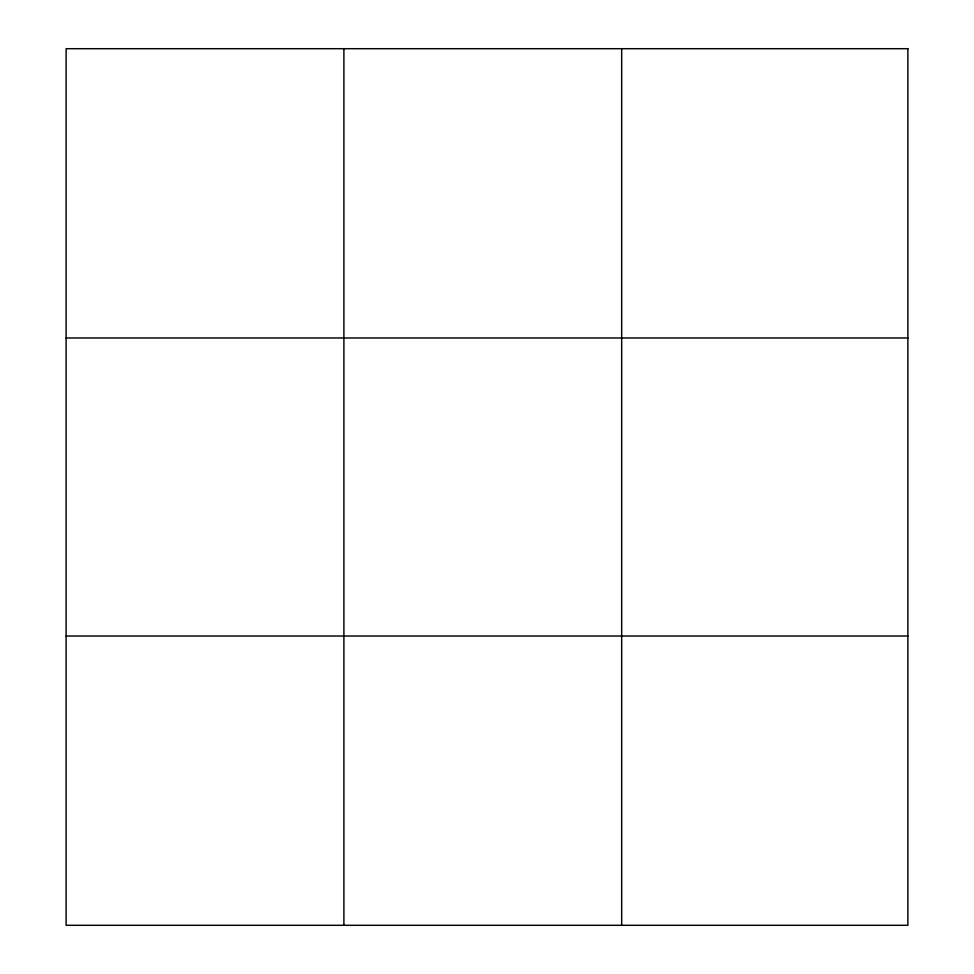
<?xml version="1.0" encoding="UTF-8"?>
<svg xmlns="http://www.w3.org/2000/svg" width="974" height="974" viewBox="0 0 974 974"><rect width="100%" height="100%" fill="white"/><g stroke="black" fill="none" stroke-linecap="round" stroke-linejoin="round"><path stroke-width="1.46" d="M343.895 48.7L343.895 925.3M621.68 48.7L621.68 925.3M66.122 337.978L907.878 337.978M66.122 636.022L907.878 636.022M907.878 48.7L907.878 925.3L66.122 925.3L66.122 48.7L907.878 48.7"/></g></svg>
